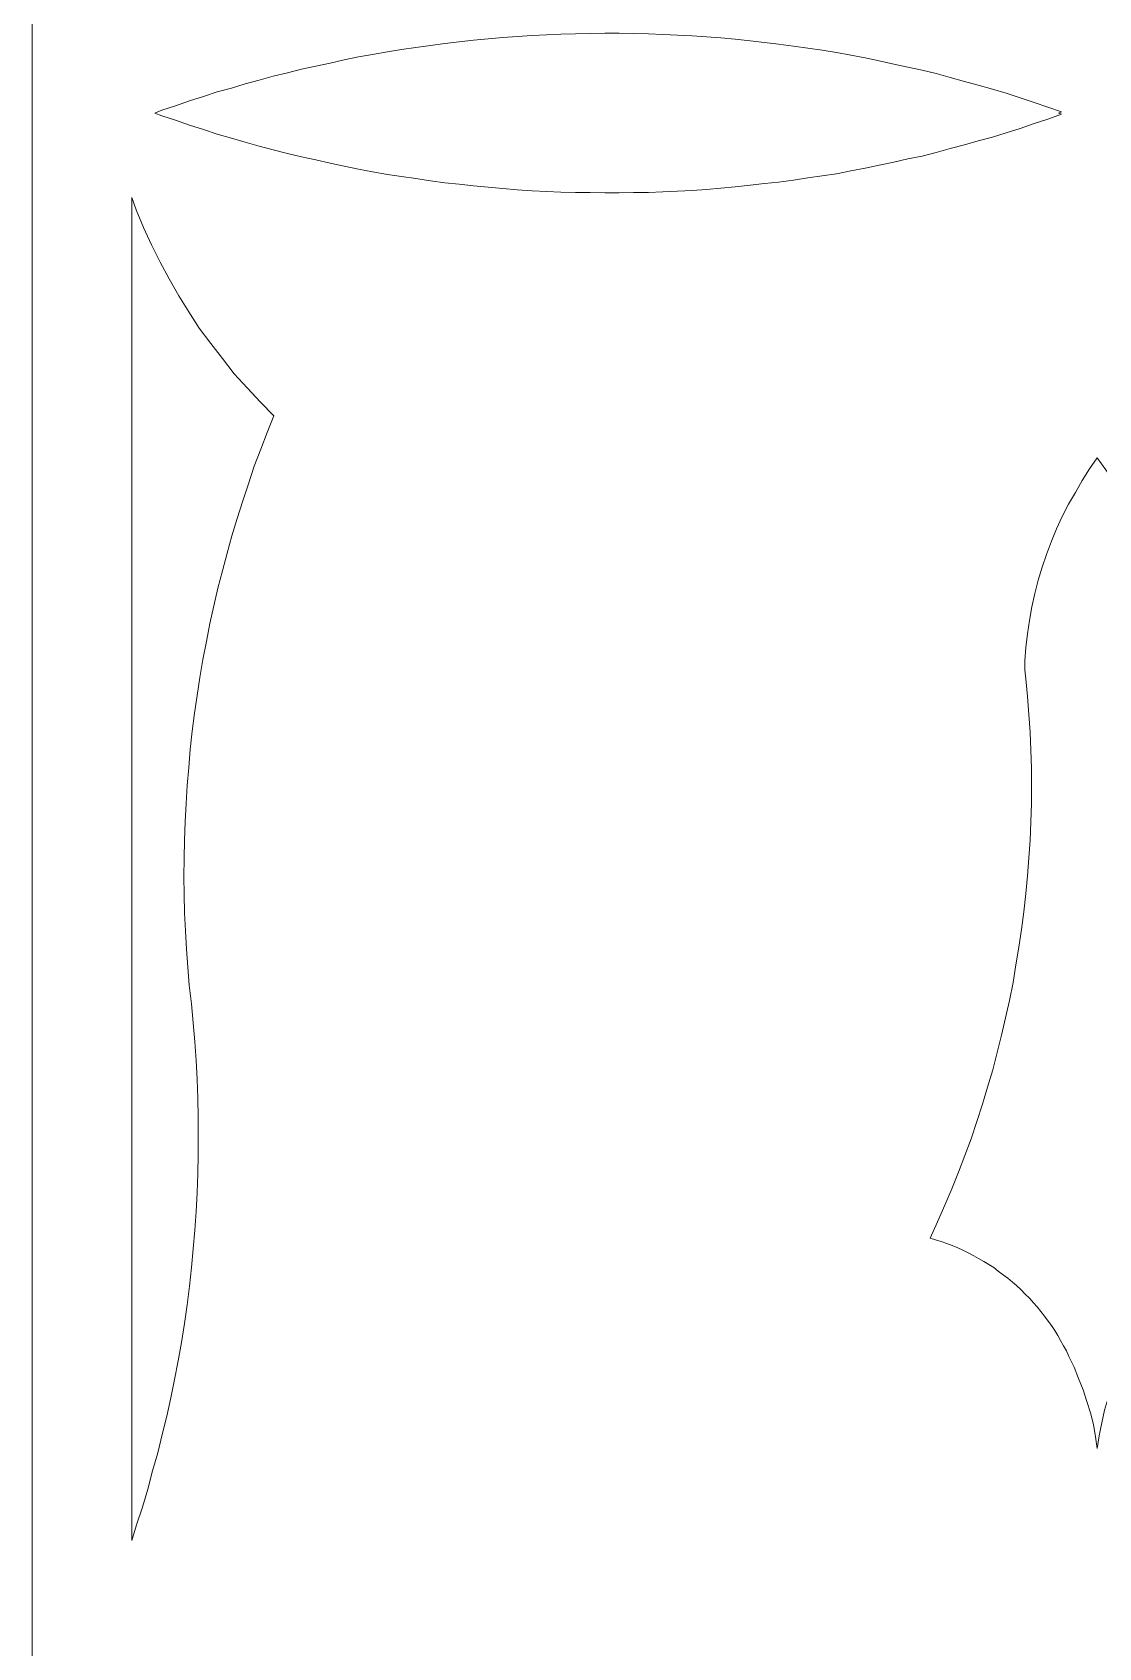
# Model space of a CAD drawing. Header units: centimetres. Extents: x -9 to 6.8, y -13.7 to 13.7.
# Drawn here: x -0.24 to 3.26, y -5.03 to 0.27 of the extents above; entities that cross this region are included whole.
import ezdxf

# ---------------------------------------------------------------- set-up
doc = ezdxf.new("R2010")
doc.units = ezdxf.units.CM
doc.header["$MEASUREMENT"] = 0
doc.layers.add('layer 1', color=7, linetype='Continuous')

msp = doc.modelspace()

# ---------------------------------------------------------------- linework, layer by layer
at = {"layer": 'layer 1', "color": 242, "lineweight": 9}
for points, knots in [([(-0.24073, 13.71711), (-0.24073, 13.71711), (6.7561, 13.71711), (6.7561, 13.71711), (6.7561, 13.71711), (6.7561, 13.71711), (6.7561, -13.71046), (6.7561, -13.71046), (6.7561, -13.71046), (6.7561, -13.71046), (-0.24073, -13.71046), (-0.24073, -13.71046), (-0.24073, -13.71046), (-0.24073, -13.71046), (-0.24073, 13.71711), (-0.24073, 13.71711)], [0, 0, 0, 0, 0.2, 0.2, 0.2, 0.2, 0.4, 0.4, 0.4, 0.4, 0.6, 0.6, 0.6, 0.6, 1, 1, 1, 1]), ([(3.12554, 0.00332), (3.12554, 0.00332), (3.13587, -0.00042), (3.13587, -0.00042), (3.13587, -0.00042), (3.13587, -0.00042), (3.09053, -0.01624), (3.09053, -0.01624), (3.09053, -0.01624), (3.09053, -0.01624), (3.04622, -0.03101), (3.04622, -0.03101), (3.04622, -0.03101), (3.04622, -0.03101), (2.99981, -0.04683), (2.99981, -0.04683), (2.99981, -0.04683), (2.99981, -0.04683), (2.95445, -0.0616), (2.95445, -0.0616), (2.95445, -0.0616), (2.95445, -0.0616), (2.90912, -0.0753), (2.90912, -0.0753), (2.90912, -0.0753), (2.90912, -0.0753), (2.8627, -0.08796), (2.8627, -0.08796), (2.8627, -0.08796), (2.8627, -0.08796), (2.81735, -0.10063), (2.81735, -0.10063), (2.81735, -0.10063), (2.81735, -0.10063), (2.77094, -0.11327), (2.77094, -0.11327), (2.77094, -0.11327), (2.77094, -0.11327), (2.72452, -0.12594), (2.72452, -0.12594), (2.72452, -0.12594), (2.72452, -0.12594), (2.67811, -0.13753), (2.67811, -0.13753), (2.67811, -0.13753), (2.67811, -0.13753), (2.6317, -0.14702), (2.6317, -0.14702), (2.6317, -0.14702), (2.6317, -0.14702), (2.58529, -0.15758), (2.58529, -0.15758), (2.58529, -0.15758), (2.58529, -0.15758), (2.53783, -0.16812), (2.53783, -0.16812), (2.53783, -0.16812), (2.53783, -0.16812), (2.49144, -0.17761), (2.49144, -0.17761), (2.49144, -0.17761), (2.49144, -0.17761), (2.44503, -0.18604), (2.44503, -0.18604), (2.44503, -0.18604), (2.44503, -0.18604), (2.39756, -0.19555), (2.39756, -0.19555), (2.39756, -0.19555), (2.39756, -0.19555), (2.3501, -0.20292), (2.3501, -0.20292), (2.3501, -0.20292), (2.3501, -0.20292), (2.30369, -0.20925), (2.30369, -0.20925), (2.30369, -0.20925), (2.30369, -0.20925), (2.25623, -0.21663), (2.25623, -0.21663), (2.25623, -0.21663), (2.25623, -0.21663), (2.20771, -0.22296), (2.20771, -0.22296), (2.20771, -0.22296), (2.20771, -0.22296), (2.1613, -0.22825), (2.1613, -0.22825), (2.1613, -0.22825), (2.1613, -0.22825), (2.11384, -0.23351), (2.11384, -0.23351), (2.11384, -0.23351), (2.11384, -0.23351), (2.0653, -0.23879), (2.0653, -0.23879), (2.0653, -0.23879), (2.0653, -0.23879), (2.01784, -0.24301), (2.01784, -0.24301), (2.01784, -0.24301), (2.01784, -0.24301), (1.97145, -0.24722), (1.97145, -0.24722), (1.97145, -0.24722), (1.97145, -0.24722), (1.92399, -0.2504), (1.92399, -0.2504), (1.92399, -0.2504), (1.92399, -0.2504), (1.87545, -0.2525), (1.87545, -0.2525), (1.87545, -0.2525), (1.87545, -0.2525), (1.82799, -0.25461), (1.82799, -0.25461), (1.82799, -0.25461), (1.82799, -0.25461), (1.78053, -0.25671), (1.78053, -0.25671), (1.78053, -0.25671), (1.78053, -0.25671), (1.73201, -0.25776), (1.73201, -0.25776), (1.73201, -0.25776), (1.73201, -0.25776), (1.68455, -0.25884), (1.68455, -0.25884), (1.68455, -0.25884), (1.68455, -0.25884), (1.63709, -0.25884), (1.63709, -0.25884), (1.63709, -0.25884), (1.63709, -0.25884), (1.58962, -0.25776), (1.58962, -0.25776), (1.58962, -0.25776), (1.58962, -0.25776), (1.54111, -0.25671), (1.54111, -0.25671), (1.54111, -0.25671), (1.54111, -0.25671), (1.49365, -0.25566), (1.49365, -0.25566), (1.49365, -0.25566), (1.49365, -0.25566), (1.44618, -0.25355), (1.44618, -0.25355), (1.44618, -0.25355), (1.44618, -0.25355), (1.39872, -0.25145), (1.39872, -0.25145), (1.39872, -0.25145), (1.39872, -0.25145), (1.35021, -0.24827), (1.35021, -0.24827), (1.35021, -0.24827), (1.35021, -0.24827), (1.30274, -0.24407), (1.30274, -0.24407), (1.30274, -0.24407), (1.30274, -0.24407), (1.25528, -0.23984), (1.25528, -0.23984), (1.25528, -0.23984), (1.25528, -0.23984), (1.20676, -0.23563), (1.20676, -0.23563), (1.20676, -0.23563), (1.20676, -0.23563), (1.15928, -0.23035), (1.15928, -0.23035), (1.15928, -0.23035), (1.15928, -0.23035), (1.11289, -0.22507), (1.11289, -0.22507), (1.11289, -0.22507), (1.11289, -0.22507), (1.06543, -0.21874), (1.06543, -0.21874), (1.06543, -0.21874), (1.06543, -0.21874), (1.01797, -0.21137), (1.01797, -0.21137), (1.01797, -0.21137), (1.01797, -0.21137), (0.9705, -0.20504), (0.9705, -0.20504), (0.9705, -0.20504), (0.9705, -0.20504), (0.92409, -0.19766), (0.92409, -0.19766), (0.92409, -0.19766), (0.92409, -0.19766), (0.87558, -0.18922), (0.87558, -0.18922), (0.87558, -0.18922), (0.87558, -0.18922), (0.82917, -0.18078), (0.82917, -0.18078), (0.82917, -0.18078), (0.82917, -0.18078), (0.78276, -0.17127), (0.78276, -0.17127), (0.78276, -0.17127), (0.78276, -0.17127), (0.73634, -0.16073), (0.73634, -0.16073), (0.73634, -0.16073), (0.73634, -0.16073), (0.68888, -0.15019), (0.68888, -0.15019), (0.68888, -0.15019), (0.68888, -0.15019), (0.64247, -0.1407), (0.64247, -0.1407), (0.64247, -0.1407), (0.64247, -0.1407), (0.59606, -0.12909), (0.59606, -0.12909), (0.59606, -0.12909), (0.59606, -0.12909), (0.54965, -0.1175), (0.54965, -0.1175), (0.54965, -0.1175), (0.54965, -0.1175), (0.50324, -0.10483), (0.50324, -0.10483), (0.50324, -0.10483), (0.50324, -0.10483), (0.4579, -0.09217), (0.4579, -0.09217), (0.4579, -0.09217), (0.4579, -0.09217), (0.41254, -0.07847), (0.41254, -0.07847), (0.41254, -0.07847), (0.41254, -0.07847), (0.36613, -0.06581), (0.36613, -0.06581), (0.36613, -0.06581), (0.36613, -0.06581), (0.32077, -0.05104), (0.32077, -0.05104), (0.32077, -0.05104), (0.32077, -0.05104), (0.27541, -0.03627), (0.27541, -0.03627), (0.27541, -0.03627), (0.27541, -0.03627), (0.229, -0.02045), (0.229, -0.02045), (0.229, -0.02045), (0.229, -0.02045), (0.18471, -0.00568), (0.18471, -0.00568), (0.18471, -0.00568), (0.18471, -0.00568), (0.16106, 0.00332), (0.16106, 0.00332), (0.16106, 0.00332), (0.16106, 0.00332), (0.18471, 0.01234), (0.18471, 0.01234), (0.18471, 0.01234), (0.18471, 0.01234), (0.229, 0.02711), (0.229, 0.02711), (0.229, 0.02711), (0.229, 0.02711), (0.27541, 0.04293), (0.27541, 0.04293), (0.27541, 0.04293), (0.27541, 0.04293), (0.32077, 0.0577), (0.32077, 0.0577), (0.32077, 0.0577), (0.32077, 0.0577), (0.36613, 0.07245), (0.36613, 0.07245), (0.36613, 0.07245), (0.36613, 0.07245), (0.41254, 0.08511), (0.41254, 0.08511), (0.41254, 0.08511), (0.41254, 0.08511), (0.4579, 0.09883), (0.4579, 0.09883), (0.4579, 0.09883), (0.4579, 0.09883), (0.50324, 0.11147), (0.50324, 0.11147), (0.50324, 0.11147), (0.50324, 0.11147), (0.54965, 0.12414), (0.54965, 0.12414), (0.54965, 0.12414), (0.54965, 0.12414), (0.59606, 0.13573), (0.59606, 0.13573), (0.59606, 0.13573), (0.59606, 0.13573), (0.64247, 0.14734), (0.64247, 0.14734), (0.64247, 0.14734), (0.64247, 0.14734), (0.68888, 0.15683), (0.68888, 0.15683), (0.68888, 0.15683), (0.68888, 0.15683), (0.73634, 0.16737), (0.73634, 0.16737), (0.73634, 0.16737), (0.73634, 0.16737), (0.78276, 0.17793), (0.78276, 0.17793), (0.78276, 0.17793), (0.78276, 0.17793), (0.82917, 0.18742), (0.82917, 0.18742), (0.82917, 0.18742), (0.82917, 0.18742), (0.87558, 0.19586), (0.87558, 0.19586), (0.87558, 0.19586), (0.87558, 0.19586), (0.92409, 0.2043), (0.92409, 0.2043), (0.92409, 0.2043), (0.92409, 0.2043), (0.9705, 0.21168), (0.9705, 0.21168), (0.9705, 0.21168), (0.9705, 0.21168), (1.01797, 0.21801), (1.01797, 0.21801), (1.01797, 0.21801), (1.01797, 0.21801), (1.06543, 0.2254), (1.06543, 0.2254), (1.06543, 0.2254), (1.06543, 0.2254), (1.11289, 0.23173), (1.11289, 0.23173), (1.11289, 0.23173), (1.11289, 0.23173), (1.15928, 0.23699), (1.15928, 0.23699), (1.15928, 0.23699), (1.15928, 0.23699), (1.20676, 0.24227), (1.20676, 0.24227), (1.20676, 0.24227), (1.20676, 0.24227), (1.25528, 0.2465), (1.25528, 0.2465), (1.25528, 0.2465), (1.25528, 0.2465), (1.30274, 0.25071), (1.30274, 0.25071), (1.30274, 0.25071), (1.30274, 0.25071), (1.35021, 0.25493), (1.35021, 0.25493), (1.35021, 0.25493), (1.35021, 0.25493), (1.39872, 0.25809), (1.39872, 0.25809), (1.39872, 0.25809), (1.39872, 0.25809), (1.44618, 0.26019), (1.44618, 0.26019), (1.44618, 0.26019), (1.44618, 0.26019), (1.49365, 0.26232), (1.49365, 0.26232), (1.49365, 0.26232), (1.49365, 0.26232), (1.54111, 0.26337), (1.54111, 0.26337), (1.54111, 0.26337), (1.54111, 0.26337), (1.58962, 0.26442), (1.58962, 0.26442), (1.58962, 0.26442), (1.58962, 0.26442), (1.63709, 0.26548), (1.63709, 0.26548), (1.63709, 0.26548), (1.63709, 0.26548), (1.68455, 0.26548), (1.68455, 0.26548), (1.68455, 0.26548), (1.68455, 0.26548), (1.73201, 0.26442), (1.73201, 0.26442), (1.73201, 0.26442), (1.73201, 0.26442), (1.78053, 0.26337), (1.78053, 0.26337), (1.78053, 0.26337), (1.78053, 0.26337), (1.82799, 0.26125), (1.82799, 0.26125), (1.82799, 0.26125), (1.82799, 0.26125), (1.87545, 0.25914), (1.87545, 0.25914), (1.87545, 0.25914), (1.87545, 0.25914), (1.92399, 0.25704), (1.92399, 0.25704), (1.92399, 0.25704), (1.92399, 0.25704), (1.97145, 0.25386), (1.97145, 0.25386), (1.97145, 0.25386), (1.97145, 0.25386), (2.01784, 0.24965), (2.01784, 0.24965), (2.01784, 0.24965), (2.01784, 0.24965), (2.0653, 0.24543), (2.0653, 0.24543), (2.0653, 0.24543), (2.0653, 0.24543), (2.11384, 0.24017), (2.11384, 0.24017), (2.11384, 0.24017), (2.11384, 0.24017), (2.1613, 0.23489), (2.1613, 0.23489), (2.1613, 0.23489), (2.1613, 0.23489), (2.20771, 0.2296), (2.20771, 0.2296), (2.20771, 0.2296), (2.20771, 0.2296), (2.25623, 0.22329), (2.25623, 0.22329), (2.25623, 0.22329), (2.25623, 0.22329), (2.30369, 0.21591), (2.30369, 0.21591), (2.30369, 0.21591), (2.30369, 0.21591), (2.3501, 0.20958), (2.3501, 0.20958), (2.3501, 0.20958), (2.3501, 0.20958), (2.39756, 0.20219), (2.39756, 0.20219), (2.39756, 0.20219), (2.39756, 0.20219), (2.44503, 0.1927), (2.44503, 0.1927), (2.44503, 0.1927), (2.44503, 0.1927), (2.49144, 0.18427), (2.49144, 0.18427), (2.49144, 0.18427), (2.49144, 0.18427), (2.53783, 0.17476), (2.53783, 0.17476), (2.53783, 0.17476), (2.53783, 0.17476), (2.58529, 0.16422), (2.58529, 0.16422), (2.58529, 0.16422), (2.58529, 0.16422), (2.6317, 0.15368), (2.6317, 0.15368), (2.6317, 0.15368), (2.6317, 0.15368), (2.67811, 0.14419), (2.67811, 0.14419), (2.67811, 0.14419), (2.67811, 0.14419), (2.72452, 0.13258), (2.72452, 0.13258), (2.72452, 0.13258), (2.72452, 0.13258), (2.77094, 0.11991), (2.77094, 0.11991), (2.77094, 0.11991), (2.77094, 0.11991), (2.81735, 0.10727), (2.81735, 0.10727), (2.81735, 0.10727), (2.81735, 0.10727), (2.8627, 0.0946), (2.8627, 0.0946), (2.8627, 0.0946), (2.8627, 0.0946), (2.90912, 0.08196), (2.90912, 0.08196), (2.90912, 0.08196), (2.90912, 0.08196), (2.95445, 0.06824), (2.95445, 0.06824), (2.95445, 0.06824), (2.95445, 0.06824), (2.99981, 0.05347), (2.99981, 0.05347), (2.99981, 0.05347), (2.99981, 0.05347), (3.04622, 0.03765), (3.04622, 0.03765), (3.04622, 0.03765), (3.04622, 0.03765), (3.09053, 0.02288), (3.09053, 0.02288), (3.09053, 0.02288), (3.09053, 0.02288), (3.13587, 0.00706), (3.13587, 0.00706), (3.13587, 0.00706), (3.13587, 0.00706), (3.12554, 0.00332), (3.12554, 0.00332)], [0, 0, 0, 0, 0.0076336, 0.0076336, 0.0076336, 0.0076336, 0.0152672, 0.0152672, 0.0152672, 0.0152672, 0.0229008, 0.0229008, 0.0229008, 0.0229008, 0.0305344, 0.0305344, 0.0305344, 0.0305344, 0.0381679, 0.0381679, 0.0381679, 0.0381679, 0.0458015, 0.0458015, 0.0458015, 0.0458015, 0.0534351, 0.0534351, 0.0534351, 0.0534351, 0.0610687, 0.0610687, 0.0610687, 0.0610687, 0.0687023, 0.0687023, 0.0687023, 0.0687023, 0.0763359, 0.0763359, 0.0763359, 0.0763359, 0.0839695, 0.0839695, 0.0839695, 0.0839695, 0.0916031, 0.0916031, 0.0916031, 0.0916031, 0.0992366, 0.0992366, 0.0992366, 0.0992366, 0.1068702, 0.1068702, 0.1068702, 0.1068702, 0.1145038, 0.1145038, 0.1145038, 0.1145038, 0.1221374, 0.1221374, 0.1221374, 0.1221374, 0.129771, 0.129771, 0.129771, 0.129771, 0.1374046, 0.1374046, 0.1374046, 0.1374046, 0.1450382, 0.1450382, 0.1450382, 0.1450382, 0.1526718, 0.1526718, 0.1526718, 0.1526718, 0.1603053, 0.1603053, 0.1603053, 0.1603053, 0.1679389, 0.1679389, 0.1679389, 0.1679389, 0.1755725, 0.1755725, 0.1755725, 0.1755725, 0.1832061, 0.1832061, 0.1832061, 0.1832061, 0.1908397, 0.1908397, 0.1908397, 0.1908397, 0.1984733, 0.1984733, 0.1984733, 0.1984733, 0.2061069, 0.2061069, 0.2061069, 0.2061069, 0.2137405, 0.2137405, 0.2137405, 0.2137405, 0.221374, 0.221374, 0.221374, 0.221374, 0.2290076, 0.2290076, 0.2290076, 0.2290076, 0.2366412, 0.2366412, 0.2366412, 0.2366412, 0.2442748, 0.2442748, 0.2442748, 0.2442748, 0.2519084, 0.2519084, 0.2519084, 0.2519084, 0.259542, 0.259542, 0.259542, 0.259542, 0.2671756, 0.2671756, 0.2671756, 0.2671756, 0.2748092, 0.2748092, 0.2748092, 0.2748092, 0.2824427, 0.2824427, 0.2824427, 0.2824427, 0.2900763, 0.2900763, 0.2900763, 0.2900763, 0.2977099, 0.2977099, 0.2977099, 0.2977099, 0.3053435, 0.3053435, 0.3053435, 0.3053435, 0.3129771, 0.3129771, 0.3129771, 0.3129771, 0.3206107, 0.3206107, 0.3206107, 0.3206107, 0.3282443, 0.3282443, 0.3282443, 0.3282443, 0.3358779, 0.3358779, 0.3358779, 0.3358779, 0.3435115, 0.3435115, 0.3435115, 0.3435115, 0.351145, 0.351145, 0.351145, 0.351145, 0.3587786, 0.3587786, 0.3587786, 0.3587786, 0.3664122, 0.3664122, 0.3664122, 0.3664122, 0.3740458, 0.3740458, 0.3740458, 0.3740458, 0.3816794, 0.3816794, 0.3816794, 0.3816794, 0.389313, 0.389313, 0.389313, 0.389313, 0.3969466, 0.3969466, 0.3969466, 0.3969466, 0.4045802, 0.4045802, 0.4045802, 0.4045802, 0.4122137, 0.4122137, 0.4122137, 0.4122137, 0.4198473, 0.4198473, 0.4198473, 0.4198473, 0.4274809, 0.4274809, 0.4274809, 0.4274809, 0.4351145, 0.4351145, 0.4351145, 0.4351145, 0.4427481, 0.4427481, 0.4427481, 0.4427481, 0.4503817, 0.4503817, 0.4503817, 0.4503817, 0.4580153, 0.4580153, 0.4580153, 0.4580153, 0.4656489, 0.4656489, 0.4656489, 0.4656489, 0.4732824, 0.4732824, 0.4732824, 0.4732824, 0.480916, 0.480916, 0.480916, 0.480916, 0.4885496, 0.4885496, 0.4885496, 0.4885496, 0.4961832, 0.4961832, 0.4961832, 0.4961832, 0.5038168, 0.5038168, 0.5038168, 0.5038168, 0.5114504, 0.5114504, 0.5114504, 0.5114504, 0.519084, 0.519084, 0.519084, 0.519084, 0.5267176, 0.5267176, 0.5267176, 0.5267176, 0.5343511, 0.5343511, 0.5343511, 0.5343511, 0.5419847, 0.5419847, 0.5419847, 0.5419847, 0.5496183, 0.5496183, 0.5496183, 0.5496183, 0.5572519, 0.5572519, 0.5572519, 0.5572519, 0.5648855, 0.5648855, 0.5648855, 0.5648855, 0.5725191, 0.5725191, 0.5725191, 0.5725191, 0.5801527, 0.5801527, 0.5801527, 0.5801527, 0.5877863, 0.5877863, 0.5877863, 0.5877863, 0.5954198, 0.5954198, 0.5954198, 0.5954198, 0.6030534, 0.6030534, 0.6030534, 0.6030534, 0.610687, 0.610687, 0.610687, 0.610687, 0.6183206, 0.6183206, 0.6183206, 0.6183206, 0.6259542, 0.6259542, 0.6259542, 0.6259542, 0.6335878, 0.6335878, 0.6335878, 0.6335878, 0.6412214, 0.6412214, 0.6412214, 0.6412214, 0.648855, 0.648855, 0.648855, 0.648855, 0.6564885, 0.6564885, 0.6564885, 0.6564885, 0.6641221, 0.6641221, 0.6641221, 0.6641221, 0.6717557, 0.6717557, 0.6717557, 0.6717557, 0.6793893, 0.6793893, 0.6793893, 0.6793893, 0.6870229, 0.6870229, 0.6870229, 0.6870229, 0.6946565, 0.6946565, 0.6946565, 0.6946565, 0.7022901, 0.7022901, 0.7022901, 0.7022901, 0.7099237, 0.7099237, 0.7099237, 0.7099237, 0.7175573, 0.7175573, 0.7175573, 0.7175573, 0.7251908, 0.7251908, 0.7251908, 0.7251908, 0.7328244, 0.7328244, 0.7328244, 0.7328244, 0.740458, 0.740458, 0.740458, 0.740458, 0.7480916, 0.7480916, 0.7480916, 0.7480916, 0.7557252, 0.7557252, 0.7557252, 0.7557252, 0.7633588, 0.7633588, 0.7633588, 0.7633588, 0.7709924, 0.7709924, 0.7709924, 0.7709924, 0.778626, 0.778626, 0.778626, 0.778626, 0.7862595, 0.7862595, 0.7862595, 0.7862595, 0.7938931, 0.7938931, 0.7938931, 0.7938931, 0.8015267, 0.8015267, 0.8015267, 0.8015267, 0.8091603, 0.8091603, 0.8091603, 0.8091603, 0.8167939, 0.8167939, 0.8167939, 0.8167939, 0.8244275, 0.8244275, 0.8244275, 0.8244275, 0.8320611, 0.8320611, 0.8320611, 0.8320611, 0.8396947, 0.8396947, 0.8396947, 0.8396947, 0.8473282, 0.8473282, 0.8473282, 0.8473282, 0.8549618, 0.8549618, 0.8549618, 0.8549618, 0.8625954, 0.8625954, 0.8625954, 0.8625954, 0.870229, 0.870229, 0.870229, 0.870229, 0.8778626, 0.8778626, 0.8778626, 0.8778626, 0.8854962, 0.8854962, 0.8854962, 0.8854962, 0.8931298, 0.8931298, 0.8931298, 0.8931298, 0.9007634, 0.9007634, 0.9007634, 0.9007634, 0.9083969, 0.9083969, 0.9083969, 0.9083969, 0.9160305, 0.9160305, 0.9160305, 0.9160305, 0.9236641, 0.9236641, 0.9236641, 0.9236641, 0.9312977, 0.9312977, 0.9312977, 0.9312977, 0.9389313, 0.9389313, 0.9389313, 0.9389313, 0.9465649, 0.9465649, 0.9465649, 0.9465649, 0.9541985, 0.9541985, 0.9541985, 0.9541985, 0.9618321, 0.9618321, 0.9618321, 0.9618321, 0.9694656, 0.9694656, 0.9694656, 0.9694656, 0.9770992, 0.9770992, 0.9770992, 0.9770992, 0.9847328, 0.9847328, 0.9847328, 0.9847328, 1, 1, 1, 1]), ([(0.08528, -4.67855), (0.08528, -4.67855), (0.08528, -0.27354), (0.08528, -0.27354), (0.08528, -0.27354), (0.08528, -0.27354), (0.10033, -0.31368), (0.10033, -0.31368), (0.10033, -0.31368), (0.10033, -0.31368), (0.12459, -0.37169), (0.12459, -0.37169), (0.12459, -0.37169), (0.12459, -0.37169), (0.1499, -0.42864), (0.1499, -0.42864), (0.1499, -0.42864), (0.1499, -0.42864), (0.17838, -0.48559), (0.17838, -0.48559), (0.17838, -0.48559), (0.17838, -0.48559), (0.20792, -0.54044), (0.20792, -0.54044), (0.20792, -0.54044), (0.20792, -0.54044), (0.23956, -0.59634), (0.23956, -0.59634), (0.23956, -0.59634), (0.23956, -0.59634), (0.27331, -0.64908), (0.27331, -0.64908), (0.27331, -0.64908), (0.27331, -0.64908), (0.30705, -0.70182), (0.30705, -0.70182), (0.30705, -0.70182), (0.30705, -0.70182), (0.34503, -0.75244), (0.34503, -0.75244), (0.34503, -0.75244), (0.34503, -0.75244), (0.383, -0.80201), (0.383, -0.80201), (0.383, -0.80201), (0.383, -0.80201), (0.42203, -0.8516), (0.42203, -0.8516), (0.42203, -0.8516), (0.42203, -0.8516), (0.46421, -0.89801), (0.46421, -0.89801), (0.46421, -0.89801), (0.46421, -0.89801), (0.50747, -0.94442), (0.50747, -0.94442), (0.50747, -0.94442), (0.50747, -0.94442), (0.55175, -0.98975), (0.55175, -0.98975), (0.55175, -0.98975), (0.55175, -0.98975), (0.52962, -1.0446), (0.52962, -1.0446), (0.52962, -1.0446), (0.52962, -1.0446), (0.50852, -1.09945), (0.50852, -1.09945), (0.50852, -1.09945), (0.50852, -1.09945), (0.48742, -1.15535), (0.48742, -1.15535), (0.48742, -1.15535), (0.48742, -1.15535), (0.46844, -1.21232), (0.46844, -1.21232), (0.46844, -1.21232), (0.46844, -1.21232), (0.44944, -1.26822), (0.44944, -1.26822), (0.44944, -1.26822), (0.44944, -1.26822), (0.43152, -1.32622), (0.43152, -1.32622), (0.43152, -1.32622), (0.43152, -1.32622), (0.41359, -1.38317), (0.41359, -1.38317), (0.41359, -1.38317), (0.41359, -1.38317), (0.39882, -1.44013), (0.39882, -1.44013), (0.39882, -1.44013), (0.39882, -1.44013), (0.383, -1.49815), (0.383, -1.49815), (0.383, -1.49815), (0.383, -1.49815), (0.36823, -1.5551), (0.36823, -1.5551), (0.36823, -1.5551), (0.36823, -1.5551), (0.35452, -1.6131), (0.35452, -1.6131), (0.35452, -1.6131), (0.35452, -1.6131), (0.34187, -1.67113), (0.34187, -1.67113), (0.34187, -1.67113), (0.34187, -1.67113), (0.33026, -1.73018), (0.33026, -1.73018), (0.33026, -1.73018), (0.33026, -1.73018), (0.31867, -1.78926), (0.31867, -1.78926), (0.31867, -1.78926), (0.31867, -1.78926), (0.30918, -1.84831), (0.30918, -1.84831), (0.30918, -1.84831), (0.30918, -1.84831), (0.29967, -1.90739), (0.29967, -1.90739), (0.29967, -1.90739), (0.29967, -1.90739), (0.29123, -1.96539), (0.29123, -1.96539), (0.29123, -1.96539), (0.29123, -1.96539), (0.28385, -2.02447), (0.28385, -2.02447), (0.28385, -2.02447), (0.28385, -2.02447), (0.27754, -2.08458), (0.27754, -2.08458), (0.27754, -2.08458), (0.27754, -2.08458), (0.27226, -2.14365), (0.27226, -2.14365), (0.27226, -2.14365), (0.27226, -2.14365), (0.26698, -2.20271), (0.26698, -2.20271), (0.26698, -2.20271), (0.26698, -2.20271), (0.26382, -2.26178), (0.26382, -2.26178), (0.26382, -2.26178), (0.26382, -2.26178), (0.26064, -2.32189), (0.26064, -2.32189), (0.26064, -2.32189), (0.26064, -2.32189), (0.25854, -2.38202), (0.25854, -2.38202), (0.25854, -2.38202), (0.25854, -2.38202), (0.25749, -2.44215), (0.25749, -2.44215), (0.25749, -2.44215), (0.25749, -2.44215), (0.25644, -2.5012), (0.25644, -2.5012), (0.25644, -2.5012), (0.25644, -2.5012), (0.25749, -2.56028), (0.25749, -2.56028), (0.25749, -2.56028), (0.25749, -2.56028), (0.25854, -2.62039), (0.25854, -2.62039), (0.25854, -2.62039), (0.25854, -2.62039), (0.26172, -2.67946), (0.26172, -2.67946), (0.26172, -2.67946), (0.26172, -2.67946), (0.26487, -2.73957), (0.26487, -2.73957), (0.26487, -2.73957), (0.26487, -2.73957), (0.2691, -2.79864), (0.2691, -2.79864), (0.2691, -2.79864), (0.2691, -2.79864), (0.27436, -2.8577), (0.27436, -2.8577), (0.27436, -2.8577), (0.27436, -2.8577), (0.28174, -2.91888), (0.28174, -2.91888), (0.28174, -2.91888), (0.28174, -2.91888), (0.28703, -2.98111), (0.28703, -2.98111), (0.28703, -2.98111), (0.28703, -2.98111), (0.29228, -3.04334), (0.29228, -3.04334), (0.29228, -3.04334), (0.29228, -3.04334), (0.29651, -3.10452), (0.29651, -3.10452), (0.29651, -3.10452), (0.29651, -3.10452), (0.29967, -3.16673), (0.29967, -3.16673), (0.29967, -3.16673), (0.29967, -3.16673), (0.30179, -3.22791), (0.30179, -3.22791), (0.30179, -3.22791), (0.30179, -3.22791), (0.3039, -3.29015), (0.3039, -3.29015), (0.3039, -3.29015), (0.3039, -3.29015), (0.3039, -3.35133), (0.3039, -3.35133), (0.3039, -3.35133), (0.3039, -3.35133), (0.3039, -3.41356), (0.3039, -3.41356), (0.3039, -3.41356), (0.3039, -3.41356), (0.30285, -3.47579), (0.30285, -3.47579), (0.30285, -3.47579), (0.30285, -3.47579), (0.29967, -3.53695), (0.29967, -3.53695), (0.29967, -3.53695), (0.29967, -3.53695), (0.29651, -3.59918), (0.29651, -3.59918), (0.29651, -3.59918), (0.29651, -3.59918), (0.29228, -3.66036), (0.29228, -3.66036), (0.29228, -3.66036), (0.29228, -3.66036), (0.28703, -3.72154), (0.28703, -3.72154), (0.28703, -3.72154), (0.28703, -3.72154), (0.28174, -3.78377), (0.28174, -3.78377), (0.28174, -3.78377), (0.28174, -3.78377), (0.27541, -3.84495), (0.27541, -3.84495), (0.27541, -3.84495), (0.27541, -3.84495), (0.26698, -3.90611), (0.26698, -3.90611), (0.26698, -3.90611), (0.26698, -3.90611), (0.25854, -3.96729), (0.25854, -3.96729), (0.25854, -3.96729), (0.25854, -3.96729), (0.24905, -4.02952), (0.24905, -4.02952), (0.24905, -4.02952), (0.24905, -4.02952), (0.23746, -4.08965), (0.23746, -4.08965), (0.23746, -4.08965), (0.23746, -4.08965), (0.22585, -4.15081), (0.22585, -4.15081), (0.22585, -4.15081), (0.22585, -4.15081), (0.21425, -4.21094), (0.21425, -4.21094), (0.21425, -4.21094), (0.21425, -4.21094), (0.20054, -4.27107), (0.20054, -4.27107), (0.20054, -4.27107), (0.20054, -4.27107), (0.18577, -4.33117), (0.18577, -4.33117), (0.18577, -4.33117), (0.18577, -4.33117), (0.171, -4.3913), (0.171, -4.3913), (0.171, -4.3913), (0.171, -4.3913), (0.15412, -4.45036), (0.15412, -4.45036), (0.15412, -4.45036), (0.15412, -4.45036), (0.1383, -4.51048), (0.1383, -4.51048), (0.1383, -4.51048), (0.1383, -4.51048), (0.12038, -4.56954), (0.12038, -4.56954), (0.12038, -4.56954), (0.12038, -4.56954), (0.10138, -4.62756), (0.10138, -4.62756), (0.10138, -4.62756), (0.10138, -4.62756), (0.08528, -4.67855), (0.08528, -4.67855)], [0, 0, 0, 0, 0.0128205, 0.0128205, 0.0128205, 0.0128205, 0.025641, 0.025641, 0.025641, 0.025641, 0.0384615, 0.0384615, 0.0384615, 0.0384615, 0.0512821, 0.0512821, 0.0512821, 0.0512821, 0.0641026, 0.0641026, 0.0641026, 0.0641026, 0.0769231, 0.0769231, 0.0769231, 0.0769231, 0.0897436, 0.0897436, 0.0897436, 0.0897436, 0.1025641, 0.1025641, 0.1025641, 0.1025641, 0.1153846, 0.1153846, 0.1153846, 0.1153846, 0.1282051, 0.1282051, 0.1282051, 0.1282051, 0.1410256, 0.1410256, 0.1410256, 0.1410256, 0.1538462, 0.1538462, 0.1538462, 0.1538462, 0.1666667, 0.1666667, 0.1666667, 0.1666667, 0.1794872, 0.1794872, 0.1794872, 0.1794872, 0.1923077, 0.1923077, 0.1923077, 0.1923077, 0.2051282, 0.2051282, 0.2051282, 0.2051282, 0.2179487, 0.2179487, 0.2179487, 0.2179487, 0.2307692, 0.2307692, 0.2307692, 0.2307692, 0.2435897, 0.2435897, 0.2435897, 0.2435897, 0.2564103, 0.2564103, 0.2564103, 0.2564103, 0.2692308, 0.2692308, 0.2692308, 0.2692308, 0.2820513, 0.2820513, 0.2820513, 0.2820513, 0.2948718, 0.2948718, 0.2948718, 0.2948718, 0.3076923, 0.3076923, 0.3076923, 0.3076923, 0.3205128, 0.3205128, 0.3205128, 0.3205128, 0.3333333, 0.3333333, 0.3333333, 0.3333333, 0.3461538, 0.3461538, 0.3461538, 0.3461538, 0.3589744, 0.3589744, 0.3589744, 0.3589744, 0.3717949, 0.3717949, 0.3717949, 0.3717949, 0.3846154, 0.3846154, 0.3846154, 0.3846154, 0.3974359, 0.3974359, 0.3974359, 0.3974359, 0.4102564, 0.4102564, 0.4102564, 0.4102564, 0.4230769, 0.4230769, 0.4230769, 0.4230769, 0.4358974, 0.4358974, 0.4358974, 0.4358974, 0.4487179, 0.4487179, 0.4487179, 0.4487179, 0.4615385, 0.4615385, 0.4615385, 0.4615385, 0.474359, 0.474359, 0.474359, 0.474359, 0.4871795, 0.4871795, 0.4871795, 0.4871795, 0.5, 0.5, 0.5, 0.5, 0.5128205, 0.5128205, 0.5128205, 0.5128205, 0.525641, 0.525641, 0.525641, 0.525641, 0.5384615, 0.5384615, 0.5384615, 0.5384615, 0.5512821, 0.5512821, 0.5512821, 0.5512821, 0.5641026, 0.5641026, 0.5641026, 0.5641026, 0.5769231, 0.5769231, 0.5769231, 0.5769231, 0.5897436, 0.5897436, 0.5897436, 0.5897436, 0.6025641, 0.6025641, 0.6025641, 0.6025641, 0.6153846, 0.6153846, 0.6153846, 0.6153846, 0.6282051, 0.6282051, 0.6282051, 0.6282051, 0.6410256, 0.6410256, 0.6410256, 0.6410256, 0.6538462, 0.6538462, 0.6538462, 0.6538462, 0.6666667, 0.6666667, 0.6666667, 0.6666667, 0.6794872, 0.6794872, 0.6794872, 0.6794872, 0.6923077, 0.6923077, 0.6923077, 0.6923077, 0.7051282, 0.7051282, 0.7051282, 0.7051282, 0.7179487, 0.7179487, 0.7179487, 0.7179487, 0.7307692, 0.7307692, 0.7307692, 0.7307692, 0.7435897, 0.7435897, 0.7435897, 0.7435897, 0.7564103, 0.7564103, 0.7564103, 0.7564103, 0.7692308, 0.7692308, 0.7692308, 0.7692308, 0.7820513, 0.7820513, 0.7820513, 0.7820513, 0.7948718, 0.7948718, 0.7948718, 0.7948718, 0.8076923, 0.8076923, 0.8076923, 0.8076923, 0.8205128, 0.8205128, 0.8205128, 0.8205128, 0.8333333, 0.8333333, 0.8333333, 0.8333333, 0.8461538, 0.8461538, 0.8461538, 0.8461538, 0.8589744, 0.8589744, 0.8589744, 0.8589744, 0.8717949, 0.8717949, 0.8717949, 0.8717949, 0.8846154, 0.8846154, 0.8846154, 0.8846154, 0.8974359, 0.8974359, 0.8974359, 0.8974359, 0.9102564, 0.9102564, 0.9102564, 0.9102564, 0.9230769, 0.9230769, 0.9230769, 0.9230769, 0.9358974, 0.9358974, 0.9358974, 0.9358974, 0.9487179, 0.9487179, 0.9487179, 0.9487179, 0.9615385, 0.9615385, 0.9615385, 0.9615385, 0.974359, 0.974359, 0.974359, 0.974359, 1, 1, 1, 1]), ([(3.25295, -4.37653), (3.25295, -4.37653), (3.25612, -4.35648), (3.25612, -4.35648), (3.25612, -4.35648), (3.25612, -4.35648), (3.25928, -4.3354), (3.25928, -4.3354), (3.25928, -4.3354), (3.25928, -4.3354), (3.26349, -4.31325), (3.26349, -4.31325), (3.26349, -4.31325), (3.26349, -4.31325), (3.26772, -4.2932), (3.26772, -4.2932), (3.26772, -4.2932), (3.26772, -4.2932), (3.27195, -4.27212), (3.27195, -4.27212), (3.27195, -4.27212), (3.27195, -4.27212), (3.27721, -4.25102), (3.27721, -4.25102), (3.27721, -4.25102), (3.27721, -4.25102), (3.28354, -4.22991), (3.28354, -4.22991), (3.28354, -4.22991), (3.28354, -4.22991), (3.28987, -4.20989), (3.28987, -4.20989), (3.28987, -4.20989), (3.28987, -4.20989), (3.29726, -4.18984), (3.29726, -4.18984), (3.29726, -4.18984), (3.29726, -4.18984), (3.30464, -4.16876), (3.30464, -4.16876), (3.30464, -4.16876), (3.30464, -4.16876), (3.31202, -4.14976), (3.31202, -4.14976), (3.31202, -4.14976), (3.31202, -4.14976), (3.31941, -4.12973), (3.31941, -4.12973), (3.31941, -4.12973), (3.31941, -4.12973), (3.3289, -4.10968), (3.3289, -4.10968), (3.3289, -4.10968), (3.3289, -4.10968), (3.33839, -4.09175), (3.33839, -4.09175), (3.33839, -4.09175), (3.33839, -4.09175), (3.34787, -4.07171), (3.34787, -4.07171), (3.34787, -4.07171), (3.34787, -4.07171), (3.35844, -4.05273), (3.35844, -4.05273), (3.35844, -4.05273), (3.35844, -4.05273), (3.36898, -4.03373), (3.36898, -4.03373), (3.36898, -4.03373), (3.36898, -4.03373), (3.38057, -4.01686), (3.38057, -4.01686), (3.38057, -4.01686), (3.38057, -4.01686), (3.39113, -3.99788), (3.39113, -3.99788), (3.39113, -3.99788), (3.39113, -3.99788), (3.40377, -3.97996), (3.40377, -3.97996), (3.40377, -3.97996), (3.40377, -3.97996), (3.41644, -3.96308), (3.41644, -3.96308), (3.41644, -3.96308), (3.41644, -3.96308), (3.42908, -3.94619), (3.42908, -3.94619), (3.42908, -3.94619), (3.42908, -3.94619), (3.4428, -3.92932), (3.4428, -3.92932), (3.4428, -3.92932), (3.4428, -3.92932), (3.45546, -3.91244), (3.45546, -3.91244), (3.45546, -3.91244), (3.45546, -3.91244), (3.46918, -3.89662), (3.46918, -3.89662), (3.46918, -3.89662), (3.46918, -3.89662), (3.48393, -3.8808), (3.48393, -3.8808), (3.48393, -3.8808), (3.48393, -3.8808), (3.49975, -3.86498), (3.49975, -3.86498), (3.49975, -3.86498), (3.49975, -3.86498), (3.51347, -3.85021), (3.51347, -3.85021), (3.51347, -3.85021), (3.51347, -3.85021), (3.52929, -3.83439), (3.52929, -3.83439), (3.52929, -3.83439), (3.52929, -3.83439), (3.54616, -3.82175), (3.54616, -3.82175), (3.54616, -3.82175), (3.54616, -3.82175), (3.56198, -3.80698), (3.56198, -3.80698), (3.56198, -3.80698), (3.56198, -3.80698), (3.5778, -3.79326), (3.5778, -3.79326), (3.5778, -3.79326), (3.5778, -3.79326), (3.60313, -3.77639), (3.60313, -3.77639), (3.60313, -3.77639), (3.60313, -3.77639), (3.62844, -3.76057), (3.62844, -3.76057), (3.62844, -3.76057), (3.62844, -3.76057), (3.65375, -3.7458), (3.65375, -3.7458), (3.65375, -3.7458), (3.65375, -3.7458), (3.68117, -3.73208), (3.68117, -3.73208), (3.68117, -3.73208), (3.68117, -3.73208), (3.7086, -3.71944), (3.7086, -3.71944), (3.7086, -3.71944), (3.7086, -3.71944), (3.73601, -3.70782), (3.73601, -3.70782), (3.73601, -3.70782), (3.73601, -3.70782), (3.7645, -3.69834), (3.7645, -3.69834), (3.7645, -3.69834), (3.7645, -3.69834), (3.79193, -3.6899), (3.79193, -3.6899), (3.79193, -3.6899), (3.79193, -3.6899), (3.76873, -3.6361), (3.76873, -3.6361), (3.76873, -3.6361), (3.76873, -3.6361), (3.74445, -3.5802), (3.74445, -3.5802), (3.74445, -3.5802), (3.74445, -3.5802), (3.72126, -3.5243), (3.72126, -3.5243), (3.72126, -3.5243), (3.72126, -3.5243), (3.70016, -3.46946), (3.70016, -3.46946), (3.70016, -3.46946), (3.70016, -3.46946), (3.67906, -3.41356), (3.67906, -3.41356), (3.67906, -3.41356), (3.67906, -3.41356), (3.65903, -3.35766), (3.65903, -3.35766), (3.65903, -3.35766), (3.65903, -3.35766), (3.64004, -3.30069), (3.64004, -3.30069), (3.64004, -3.30069), (3.64004, -3.30069), (3.62211, -3.24268), (3.62211, -3.24268), (3.62211, -3.24268), (3.62211, -3.24268), (3.60524, -3.18573), (3.60524, -3.18573), (3.60524, -3.18573), (3.60524, -3.18573), (3.58836, -3.12773), (3.58836, -3.12773), (3.58836, -3.12773), (3.58836, -3.12773), (3.57465, -3.07076), (3.57465, -3.07076), (3.57465, -3.07076), (3.57465, -3.07076), (3.55988, -3.01275), (3.55988, -3.01275), (3.55988, -3.01275), (3.55988, -3.01275), (3.54721, -2.95368), (3.54721, -2.95368), (3.54721, -2.95368), (3.54721, -2.95368), (3.53457, -2.89567), (3.53457, -2.89567), (3.53457, -2.89567), (3.53457, -2.89567), (3.52403, -2.83662), (3.52403, -2.83662), (3.52403, -2.83662), (3.52403, -2.83662), (3.51347, -2.7786), (3.51347, -2.7786), (3.51347, -2.7786), (3.51347, -2.7786), (3.50503, -2.71849), (3.50503, -2.71849), (3.50503, -2.71849), (3.50503, -2.71849), (3.49659, -2.65941), (3.49659, -2.65941), (3.49659, -2.65941), (3.49659, -2.65941), (3.49026, -2.59928), (3.49026, -2.59928), (3.49026, -2.59928), (3.49026, -2.59928), (3.48393, -2.54023), (3.48393, -2.54023), (3.48393, -2.54023), (3.48393, -2.54023), (3.47867, -2.48117), (3.47867, -2.48117), (3.47867, -2.48117), (3.47867, -2.48117), (3.47444, -2.42105), (3.47444, -2.42105), (3.47444, -2.42105), (3.47444, -2.42105), (3.47129, -2.36197), (3.47129, -2.36197), (3.47129, -2.36197), (3.47129, -2.36197), (3.46918, -2.30186), (3.46918, -2.30186), (3.46918, -2.30186), (3.46918, -2.30186), (3.46918, -2.24279), (3.46918, -2.24279), (3.46918, -2.24279), (3.46918, -2.24279), (3.46918, -2.18268), (3.46918, -2.18268), (3.46918, -2.18268), (3.46918, -2.18268), (3.47023, -2.1215), (3.47023, -2.1215), (3.47023, -2.1215), (3.47023, -2.1215), (3.47234, -2.06242), (3.47234, -2.06242), (3.47234, -2.06242), (3.47234, -2.06242), (3.47549, -2.00232), (3.47549, -2.00232), (3.47549, -2.00232), (3.47549, -2.00232), (3.47972, -1.94324), (3.47972, -1.94324), (3.47972, -1.94324), (3.47972, -1.94324), (3.485, -1.88419), (3.485, -1.88419), (3.485, -1.88419), (3.485, -1.88419), (3.49131, -1.82406), (3.49131, -1.82406), (3.49131, -1.82406), (3.49131, -1.82406), (3.48921, -1.77977), (3.48921, -1.77977), (3.48921, -1.77977), (3.48921, -1.77977), (3.485, -1.73336), (3.485, -1.73336), (3.485, -1.73336), (3.485, -1.73336), (3.47972, -1.68905), (3.47972, -1.68905), (3.47972, -1.68905), (3.47972, -1.68905), (3.47234, -1.64475), (3.47234, -1.64475), (3.47234, -1.64475), (3.47234, -1.64475), (3.4639, -1.59941), (3.4639, -1.59941), (3.4639, -1.59941), (3.4639, -1.59941), (3.45441, -1.55615), (3.45441, -1.55615), (3.45441, -1.55615), (3.45441, -1.55615), (3.44385, -1.51292), (3.44385, -1.51292), (3.44385, -1.51292), (3.44385, -1.51292), (3.43016, -1.46861), (3.43016, -1.46861), (3.43016, -1.46861), (3.43016, -1.46861), (3.41433, -1.42325), (3.41433, -1.42325), (3.41433, -1.42325), (3.41433, -1.42325), (3.39639, -1.37897), (3.39639, -1.37897), (3.39639, -1.37897), (3.39639, -1.37897), (3.37741, -1.33361), (3.37741, -1.33361), (3.37741, -1.33361), (3.37741, -1.33361), (3.35631, -1.29035), (3.35631, -1.29035), (3.35631, -1.29035), (3.35631, -1.29035), (3.3331, -1.24922), (3.3331, -1.24922), (3.3331, -1.24922), (3.3331, -1.24922), (3.30885, -1.20704), (3.30885, -1.20704), (3.30885, -1.20704), (3.30885, -1.20704), (3.28143, -1.16696), (3.28143, -1.16696), (3.28143, -1.16696), (3.28143, -1.16696), (3.25295, -1.12794), (3.25295, -1.12794), (3.25295, -1.12794), (3.25295, -1.12794), (3.22764, -1.16379), (3.22764, -1.16379), (3.22764, -1.16379), (3.22764, -1.16379), (3.20338, -1.20176), (3.20338, -1.20176), (3.20338, -1.20176), (3.20338, -1.20176), (3.18123, -1.24079), (3.18123, -1.24079), (3.18123, -1.24079), (3.18123, -1.24079), (3.15907, -1.27981), (3.15907, -1.27981), (3.15907, -1.27981), (3.15907, -1.27981), (3.13799, -1.31989), (3.13799, -1.31989), (3.13799, -1.31989), (3.13799, -1.31989), (3.119, -1.35997), (3.119, -1.35997), (3.119, -1.35997), (3.119, -1.35997), (3.10318, -1.4011), (3.10318, -1.4011), (3.10318, -1.4011), (3.10318, -1.4011), (3.0863, -1.44435), (3.0863, -1.44435), (3.0863, -1.44435), (3.0863, -1.44435), (3.07259, -1.48654), (3.07259, -1.48654), (3.07259, -1.48654), (3.07259, -1.48654), (3.05889, -1.52874), (3.05889, -1.52874), (3.05889, -1.52874), (3.05889, -1.52874), (3.04833, -1.57303), (3.04833, -1.57303), (3.04833, -1.57303), (3.04833, -1.57303), (3.03884, -1.61628), (3.03884, -1.61628), (3.03884, -1.61628), (3.03884, -1.61628), (3.0304, -1.66057), (3.0304, -1.66057), (3.0304, -1.66057), (3.0304, -1.66057), (3.02407, -1.70487), (3.02407, -1.70487), (3.02407, -1.70487), (3.02407, -1.70487), (3.01879, -1.74918), (3.01879, -1.74918), (3.01879, -1.74918), (3.01879, -1.74918), (3.01563, -1.79347), (3.01563, -1.79347), (3.01563, -1.79347), (3.01563, -1.79347), (3.01563, -1.82301), (3.01563, -1.82301), (3.01563, -1.82301), (3.01563, -1.82301), (3.01879, -1.85254), (3.01879, -1.85254), (3.01879, -1.85254), (3.01879, -1.85254), (3.02407, -1.91055), (3.02407, -1.91055), (3.02407, -1.91055), (3.02407, -1.91055), (3.0283, -1.96962), (3.0283, -1.96962), (3.0283, -1.96962), (3.0283, -1.96962), (3.03251, -2.02763), (3.03251, -2.02763), (3.03251, -2.02763), (3.03251, -2.02763), (3.03461, -2.08668), (3.03461, -2.08668), (3.03461, -2.08668), (3.03461, -2.08668), (3.03674, -2.14576), (3.03674, -2.14576), (3.03674, -2.14576), (3.03674, -2.14576), (3.03674, -2.20481), (3.03674, -2.20481), (3.03674, -2.20481), (3.03674, -2.20481), (3.03674, -2.26284), (3.03674, -2.26284), (3.03674, -2.26284), (3.03674, -2.26284), (3.03461, -2.32189), (3.03461, -2.32189), (3.03461, -2.32189), (3.03461, -2.32189), (3.03251, -2.38202), (3.03251, -2.38202), (3.03251, -2.38202), (3.03251, -2.38202), (3.0283, -2.44002), (3.0283, -2.44002), (3.0283, -2.44002), (3.0283, -2.44002), (3.02407, -2.4991), (3.02407, -2.4991), (3.02407, -2.4991), (3.02407, -2.4991), (3.01879, -2.5571), (3.01879, -2.5571), (3.01879, -2.5571), (3.01879, -2.5571), (3.01248, -2.61618), (3.01248, -2.61618), (3.01248, -2.61618), (3.01248, -2.61618), (3.00404, -2.67418), (3.00404, -2.67418), (3.00404, -2.67418), (3.00404, -2.67418), (2.99558, -2.73218), (2.99558, -2.73218), (2.99558, -2.73218), (2.99558, -2.73218), (2.9861, -2.79021), (2.9861, -2.79021), (2.9861, -2.79021), (2.9861, -2.79021), (2.97661, -2.84821), (2.97661, -2.84821), (2.97661, -2.84821), (2.97661, -2.84821), (2.96502, -2.90729), (2.96502, -2.90729), (2.96502, -2.90729), (2.96502, -2.90729), (2.95235, -2.96424), (2.95235, -2.96424), (2.95235, -2.96424), (2.95235, -2.96424), (2.93863, -3.02119), (2.93863, -3.02119), (2.93863, -3.02119), (2.93863, -3.02119), (2.92494, -3.07814), (2.92494, -3.07814), (2.92494, -3.07814), (2.92494, -3.07814), (2.91017, -3.13509), (2.91017, -3.13509), (2.91017, -3.13509), (2.91017, -3.13509), (2.89329, -3.19206), (2.89329, -3.19206), (2.89329, -3.19206), (2.89329, -3.19206), (2.8764, -3.24796), (2.8764, -3.24796), (2.8764, -3.24796), (2.8764, -3.24796), (2.85742, -3.30492), (2.85742, -3.30492), (2.85742, -3.30492), (2.85742, -3.30492), (2.8395, -3.36081), (2.8395, -3.36081), (2.8395, -3.36081), (2.8395, -3.36081), (2.8184, -3.41566), (2.8184, -3.41566), (2.8184, -3.41566), (2.8184, -3.41566), (2.7973, -3.47051), (2.7973, -3.47051), (2.7973, -3.47051), (2.7973, -3.47051), (2.77622, -3.52536), (2.77622, -3.52536), (2.77622, -3.52536), (2.77622, -3.52536), (2.75301, -3.57915), (2.75301, -3.57915), (2.75301, -3.57915), (2.75301, -3.57915), (2.72875, -3.634), (2.72875, -3.634), (2.72875, -3.634), (2.72875, -3.634), (2.7045, -3.68672), (2.7045, -3.68672), (2.7045, -3.68672), (2.7045, -3.68672), (2.72242, -3.69305), (2.72242, -3.69305), (2.72242, -3.69305), (2.72242, -3.69305), (2.7414, -3.69834), (2.7414, -3.69834), (2.7414, -3.69834), (2.7414, -3.69834), (2.75934, -3.70467), (2.75934, -3.70467), (2.75934, -3.70467), (2.75934, -3.70467), (2.77727, -3.711), (2.77727, -3.711), (2.77727, -3.711), (2.77727, -3.711), (2.79519, -3.71836), (2.79519, -3.71836), (2.79519, -3.71836), (2.79519, -3.71836), (2.81207, -3.72682), (2.81207, -3.72682), (2.81207, -3.72682), (2.81207, -3.72682), (2.82999, -3.73526), (2.82999, -3.73526), (2.82999, -3.73526), (2.82999, -3.73526), (2.84794, -3.74475), (2.84794, -3.74475), (2.84794, -3.74475), (2.84794, -3.74475), (2.86376, -3.75423), (2.86376, -3.75423), (2.86376, -3.75423), (2.86376, -3.75423), (2.88063, -3.76372), (2.88063, -3.76372), (2.88063, -3.76372), (2.88063, -3.76372), (2.8975, -3.77321), (2.8975, -3.77321), (2.8975, -3.77321), (2.8975, -3.77321), (2.91332, -3.78377), (2.91332, -3.78377), (2.91332, -3.78377), (2.91332, -3.78377), (2.92809, -3.79536), (2.92809, -3.79536), (2.92809, -3.79536), (2.92809, -3.79536), (2.94391, -3.80698), (2.94391, -3.80698), (2.94391, -3.80698), (2.94391, -3.80698), (2.95973, -3.81857), (2.95973, -3.81857), (2.95973, -3.81857), (2.95973, -3.81857), (2.9745, -3.83124), (2.9745, -3.83124), (2.9745, -3.83124), (2.9745, -3.83124), (2.98822, -3.84283), (2.98822, -3.84283), (2.98822, -3.84283), (2.98822, -3.84283), (3.00297, -3.85654), (3.00297, -3.85654), (3.00297, -3.85654), (3.00297, -3.85654), (3.01669, -3.87026), (3.01669, -3.87026), (3.01669, -3.87026), (3.01669, -3.87026), (3.0304, -3.88396), (3.0304, -3.88396), (3.0304, -3.88396), (3.0304, -3.88396), (3.04412, -3.89873), (3.04412, -3.89873), (3.04412, -3.89873), (3.04412, -3.89873), (3.05571, -3.91244), (3.05571, -3.91244), (3.05571, -3.91244), (3.05571, -3.91244), (3.06838, -3.92721), (3.06838, -3.92721), (3.06838, -3.92721), (3.06838, -3.92721), (3.07997, -3.94303), (3.07997, -3.94303), (3.07997, -3.94303), (3.07997, -3.94303), (3.09158, -3.95885), (3.09158, -3.95885), (3.09158, -3.95885), (3.09158, -3.95885), (3.10318, -3.97362), (3.10318, -3.97362), (3.10318, -3.97362), (3.10318, -3.97362), (3.11372, -3.98944), (3.11372, -3.98944), (3.11372, -3.98944), (3.11372, -3.98944), (3.12322, -4.00632), (3.12322, -4.00632), (3.12322, -4.00632), (3.12322, -4.00632), (3.13271, -4.02319), (3.13271, -4.02319), (3.13271, -4.02319), (3.13271, -4.02319), (3.1422, -4.04006), (3.1422, -4.04006), (3.1422, -4.04006), (3.1422, -4.04006), (3.15169, -4.05694), (3.15169, -4.05694), (3.15169, -4.05694), (3.15169, -4.05694), (3.16013, -4.07488), (3.16013, -4.07488), (3.16013, -4.07488), (3.16013, -4.07488), (3.17702, -4.10968), (3.17702, -4.10968), (3.17702, -4.10968), (3.17702, -4.10968), (3.19177, -4.14765), (3.19177, -4.14765), (3.19177, -4.14765), (3.19177, -4.14765), (3.20654, -4.18458), (3.20654, -4.18458), (3.20654, -4.18458), (3.20654, -4.18458), (3.2192, -4.22253), (3.2192, -4.22253), (3.2192, -4.22253), (3.2192, -4.22253), (3.23079, -4.2605), (3.23079, -4.2605), (3.23079, -4.2605), (3.23079, -4.2605), (3.2403, -4.29848), (3.2403, -4.29848), (3.2403, -4.29848), (3.2403, -4.29848), (3.24767, -4.33856), (3.24767, -4.33856), (3.24767, -4.33856), (3.24767, -4.33856), (3.25295, -4.37653), (3.25295, -4.37653)], [0, 0, 0, 0, 0.0055866, 0.0055866, 0.0055866, 0.0055866, 0.0111732, 0.0111732, 0.0111732, 0.0111732, 0.0167598, 0.0167598, 0.0167598, 0.0167598, 0.0223464, 0.0223464, 0.0223464, 0.0223464, 0.027933, 0.027933, 0.027933, 0.027933, 0.0335196, 0.0335196, 0.0335196, 0.0335196, 0.0391061, 0.0391061, 0.0391061, 0.0391061, 0.0446927, 0.0446927, 0.0446927, 0.0446927, 0.0502793, 0.0502793, 0.0502793, 0.0502793, 0.0558659, 0.0558659, 0.0558659, 0.0558659, 0.0614525, 0.0614525, 0.0614525, 0.0614525, 0.0670391, 0.0670391, 0.0670391, 0.0670391, 0.0726257, 0.0726257, 0.0726257, 0.0726257, 0.0782123, 0.0782123, 0.0782123, 0.0782123, 0.0837989, 0.0837989, 0.0837989, 0.0837989, 0.0893855, 0.0893855, 0.0893855, 0.0893855, 0.0949721, 0.0949721, 0.0949721, 0.0949721, 0.1005587, 0.1005587, 0.1005587, 0.1005587, 0.1061453, 0.1061453, 0.1061453, 0.1061453, 0.1117318, 0.1117318, 0.1117318, 0.1117318, 0.1173184, 0.1173184, 0.1173184, 0.1173184, 0.122905, 0.122905, 0.122905, 0.122905, 0.1284916, 0.1284916, 0.1284916, 0.1284916, 0.1340782, 0.1340782, 0.1340782, 0.1340782, 0.1396648, 0.1396648, 0.1396648, 0.1396648, 0.1452514, 0.1452514, 0.1452514, 0.1452514, 0.150838, 0.150838, 0.150838, 0.150838, 0.1564246, 0.1564246, 0.1564246, 0.1564246, 0.1620112, 0.1620112, 0.1620112, 0.1620112, 0.1675978, 0.1675978, 0.1675978, 0.1675978, 0.1731844, 0.1731844, 0.1731844, 0.1731844, 0.1787709, 0.1787709, 0.1787709, 0.1787709, 0.1843575, 0.1843575, 0.1843575, 0.1843575, 0.1899441, 0.1899441, 0.1899441, 0.1899441, 0.1955307, 0.1955307, 0.1955307, 0.1955307, 0.2011173, 0.2011173, 0.2011173, 0.2011173, 0.2067039, 0.2067039, 0.2067039, 0.2067039, 0.2122905, 0.2122905, 0.2122905, 0.2122905, 0.2178771, 0.2178771, 0.2178771, 0.2178771, 0.2234637, 0.2234637, 0.2234637, 0.2234637, 0.2290503, 0.2290503, 0.2290503, 0.2290503, 0.2346369, 0.2346369, 0.2346369, 0.2346369, 0.2402235, 0.2402235, 0.2402235, 0.2402235, 0.2458101, 0.2458101, 0.2458101, 0.2458101, 0.2513966, 0.2513966, 0.2513966, 0.2513966, 0.2569832, 0.2569832, 0.2569832, 0.2569832, 0.2625698, 0.2625698, 0.2625698, 0.2625698, 0.2681564, 0.2681564, 0.2681564, 0.2681564, 0.273743, 0.273743, 0.273743, 0.273743, 0.2793296, 0.2793296, 0.2793296, 0.2793296, 0.2849162, 0.2849162, 0.2849162, 0.2849162, 0.2905028, 0.2905028, 0.2905028, 0.2905028, 0.2960894, 0.2960894, 0.2960894, 0.2960894, 0.301676, 0.301676, 0.301676, 0.301676, 0.3072626, 0.3072626, 0.3072626, 0.3072626, 0.3128492, 0.3128492, 0.3128492, 0.3128492, 0.3184358, 0.3184358, 0.3184358, 0.3184358, 0.3240223, 0.3240223, 0.3240223, 0.3240223, 0.3296089, 0.3296089, 0.3296089, 0.3296089, 0.3351955, 0.3351955, 0.3351955, 0.3351955, 0.3407821, 0.3407821, 0.3407821, 0.3407821, 0.3463687, 0.3463687, 0.3463687, 0.3463687, 0.3519553, 0.3519553, 0.3519553, 0.3519553, 0.3575419, 0.3575419, 0.3575419, 0.3575419, 0.3631285, 0.3631285, 0.3631285, 0.3631285, 0.3687151, 0.3687151, 0.3687151, 0.3687151, 0.3743017, 0.3743017, 0.3743017, 0.3743017, 0.3798883, 0.3798883, 0.3798883, 0.3798883, 0.3854749, 0.3854749, 0.3854749, 0.3854749, 0.3910615, 0.3910615, 0.3910615, 0.3910615, 0.396648, 0.396648, 0.396648, 0.396648, 0.4022346, 0.4022346, 0.4022346, 0.4022346, 0.4078212, 0.4078212, 0.4078212, 0.4078212, 0.4134078, 0.4134078, 0.4134078, 0.4134078, 0.4189944, 0.4189944, 0.4189944, 0.4189944, 0.424581, 0.424581, 0.424581, 0.424581, 0.4301676, 0.4301676, 0.4301676, 0.4301676, 0.4357542, 0.4357542, 0.4357542, 0.4357542, 0.4413408, 0.4413408, 0.4413408, 0.4413408, 0.4469274, 0.4469274, 0.4469274, 0.4469274, 0.452514, 0.452514, 0.452514, 0.452514, 0.4581006, 0.4581006, 0.4581006, 0.4581006, 0.4636872, 0.4636872, 0.4636872, 0.4636872, 0.4692737, 0.4692737, 0.4692737, 0.4692737, 0.4748603, 0.4748603, 0.4748603, 0.4748603, 0.4804469, 0.4804469, 0.4804469, 0.4804469, 0.4860335, 0.4860335, 0.4860335, 0.4860335, 0.4916201, 0.4916201, 0.4916201, 0.4916201, 0.4972067, 0.4972067, 0.4972067, 0.4972067, 0.5027933, 0.5027933, 0.5027933, 0.5027933, 0.5083799, 0.5083799, 0.5083799, 0.5083799, 0.5139665, 0.5139665, 0.5139665, 0.5139665, 0.5195531, 0.5195531, 0.5195531, 0.5195531, 0.5251397, 0.5251397, 0.5251397, 0.5251397, 0.5307263, 0.5307263, 0.5307263, 0.5307263, 0.5363128, 0.5363128, 0.5363128, 0.5363128, 0.5418994, 0.5418994, 0.5418994, 0.5418994, 0.547486, 0.547486, 0.547486, 0.547486, 0.5530726, 0.5530726, 0.5530726, 0.5530726, 0.5586592, 0.5586592, 0.5586592, 0.5586592, 0.5642458, 0.5642458, 0.5642458, 0.5642458, 0.5698324, 0.5698324, 0.5698324, 0.5698324, 0.575419, 0.575419, 0.575419, 0.575419, 0.5810056, 0.5810056, 0.5810056, 0.5810056, 0.5865922, 0.5865922, 0.5865922, 0.5865922, 0.5921788, 0.5921788, 0.5921788, 0.5921788, 0.5977654, 0.5977654, 0.5977654, 0.5977654, 0.603352, 0.603352, 0.603352, 0.603352, 0.6089385, 0.6089385, 0.6089385, 0.6089385, 0.6145251, 0.6145251, 0.6145251, 0.6145251, 0.6201117, 0.6201117, 0.6201117, 0.6201117, 0.6256983, 0.6256983, 0.6256983, 0.6256983, 0.6312849, 0.6312849, 0.6312849, 0.6312849, 0.6368715, 0.6368715, 0.6368715, 0.6368715, 0.6424581, 0.6424581, 0.6424581, 0.6424581, 0.6480447, 0.6480447, 0.6480447, 0.6480447, 0.6536313, 0.6536313, 0.6536313, 0.6536313, 0.6592179, 0.6592179, 0.6592179, 0.6592179, 0.6648045, 0.6648045, 0.6648045, 0.6648045, 0.6703911, 0.6703911, 0.6703911, 0.6703911, 0.6759777, 0.6759777, 0.6759777, 0.6759777, 0.6815642, 0.6815642, 0.6815642, 0.6815642, 0.6871508, 0.6871508, 0.6871508, 0.6871508, 0.6927374, 0.6927374, 0.6927374, 0.6927374, 0.698324, 0.698324, 0.698324, 0.698324, 0.7039106, 0.7039106, 0.7039106, 0.7039106, 0.7094972, 0.7094972, 0.7094972, 0.7094972, 0.7150838, 0.7150838, 0.7150838, 0.7150838, 0.7206704, 0.7206704, 0.7206704, 0.7206704, 0.726257, 0.726257, 0.726257, 0.726257, 0.7318436, 0.7318436, 0.7318436, 0.7318436, 0.7374302, 0.7374302, 0.7374302, 0.7374302, 0.7430168, 0.7430168, 0.7430168, 0.7430168, 0.7486034, 0.7486034, 0.7486034, 0.7486034, 0.7541899, 0.7541899, 0.7541899, 0.7541899, 0.7597765, 0.7597765, 0.7597765, 0.7597765, 0.7653631, 0.7653631, 0.7653631, 0.7653631, 0.7709497, 0.7709497, 0.7709497, 0.7709497, 0.7765363, 0.7765363, 0.7765363, 0.7765363, 0.7821229, 0.7821229, 0.7821229, 0.7821229, 0.7877095, 0.7877095, 0.7877095, 0.7877095, 0.7932961, 0.7932961, 0.7932961, 0.7932961, 0.7988827, 0.7988827, 0.7988827, 0.7988827, 0.8044693, 0.8044693, 0.8044693, 0.8044693, 0.8100559, 0.8100559, 0.8100559, 0.8100559, 0.8156425, 0.8156425, 0.8156425, 0.8156425, 0.8212291, 0.8212291, 0.8212291, 0.8212291, 0.8268156, 0.8268156, 0.8268156, 0.8268156, 0.8324022, 0.8324022, 0.8324022, 0.8324022, 0.8379888, 0.8379888, 0.8379888, 0.8379888, 0.8435754, 0.8435754, 0.8435754, 0.8435754, 0.849162, 0.849162, 0.849162, 0.849162, 0.8547486, 0.8547486, 0.8547486, 0.8547486, 0.8603352, 0.8603352, 0.8603352, 0.8603352, 0.8659218, 0.8659218, 0.8659218, 0.8659218, 0.8715084, 0.8715084, 0.8715084, 0.8715084, 0.877095, 0.877095, 0.877095, 0.877095, 0.8826816, 0.8826816, 0.8826816, 0.8826816, 0.8882682, 0.8882682, 0.8882682, 0.8882682, 0.8938547, 0.8938547, 0.8938547, 0.8938547, 0.8994413, 0.8994413, 0.8994413, 0.8994413, 0.9050279, 0.9050279, 0.9050279, 0.9050279, 0.9106145, 0.9106145, 0.9106145, 0.9106145, 0.9162011, 0.9162011, 0.9162011, 0.9162011, 0.9217877, 0.9217877, 0.9217877, 0.9217877, 0.9273743, 0.9273743, 0.9273743, 0.9273743, 0.9329609, 0.9329609, 0.9329609, 0.9329609, 0.9385475, 0.9385475, 0.9385475, 0.9385475, 0.9441341, 0.9441341, 0.9441341, 0.9441341, 0.9497207, 0.9497207, 0.9497207, 0.9497207, 0.9553073, 0.9553073, 0.9553073, 0.9553073, 0.9608939, 0.9608939, 0.9608939, 0.9608939, 0.9664804, 0.9664804, 0.9664804, 0.9664804, 0.972067, 0.972067, 0.972067, 0.972067, 0.9776536, 0.9776536, 0.9776536, 0.9776536, 0.9832402, 0.9832402, 0.9832402, 0.9832402, 0.9888268, 0.9888268, 0.9888268, 0.9888268, 1, 1, 1, 1])]:
    msp.add_open_spline(points, degree=3, knots=knots, dxfattribs=at)

doc.saveas('drawing.dxf')
